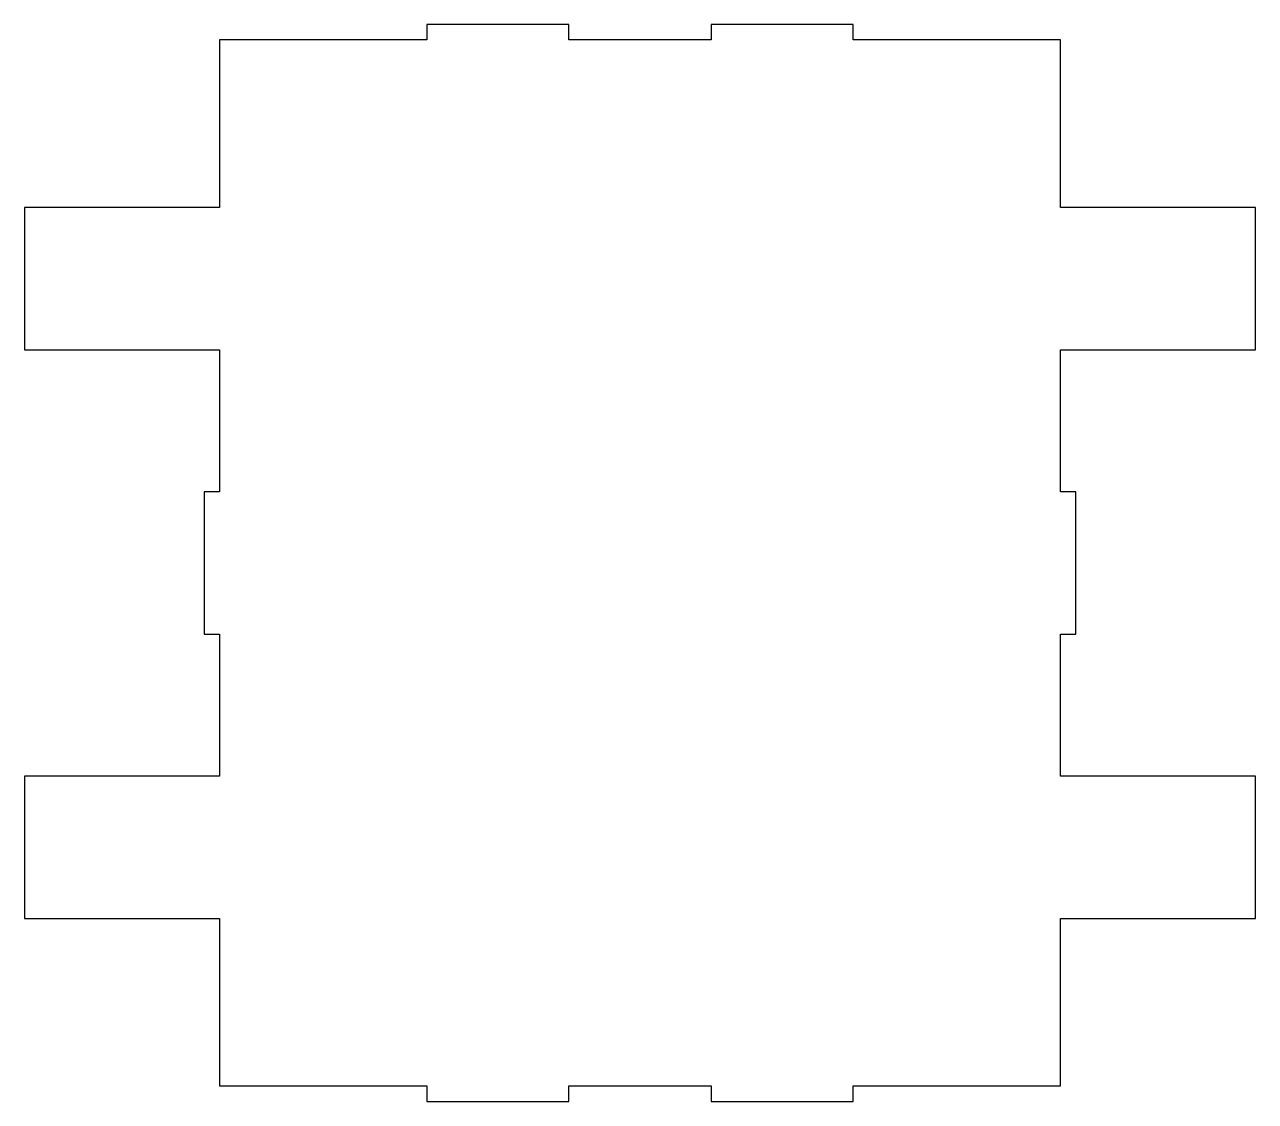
# Model space of a CAD drawing. Header units: millimetres. Extents: x -592 to -352, y -424 to -214.
import ezdxf

# ---------------------------------------------------------------- set-up
doc = ezdxf.new("R2010")
doc.units = ezdxf.units.MM
doc.layers.get('0').update_dxf_attribs({"linetype": 'CONTINUOUS'})

msp = doc.modelspace()

# ---------------------------------------------------------------- linework, layer by layer
msp.add_lwpolyline([(-554.03, -360.58), (-592.03, -360.58), (-592.03, -388.3), (-554.03, -388.3), (-554.03, -420.99), (-513.62, -420.99), (-513.62, -423.99), (-485.89, -423.99), (-485.89, -420.99), (-458.17, -420.99), (-458.17, -423.99), (-430.45, -423.99), (-430.45, -420.99), (-390.03, -420.99), (-390.03, -388.3), (-352.03, -388.3), (-352.03, -360.58), (-390.03, -360.58), (-390.03, -332.86), (-387.03, -332.86), (-387.03, -305.13), (-390.03, -305.13), (-390.03, -277.41), (-352.03, -277.41), (-352.03, -249.68), (-390.03, -249.68), (-390.03, -216.99), (-430.45, -216.99), (-430.45, -213.99), (-458.17, -213.99), (-458.17, -216.99), (-485.89, -216.99), (-485.89, -213.99), (-513.62, -213.99), (-513.62, -216.99), (-554.03, -216.99), (-554.03, -249.68), (-592.03, -249.68), (-592.03, -277.41), (-554.03, -277.41), (-554.03, -305.13), (-557.03, -305.13), (-557.03, -332.86), (-554.03, -332.86)], close=True)

doc.saveas('drawing.dxf')
